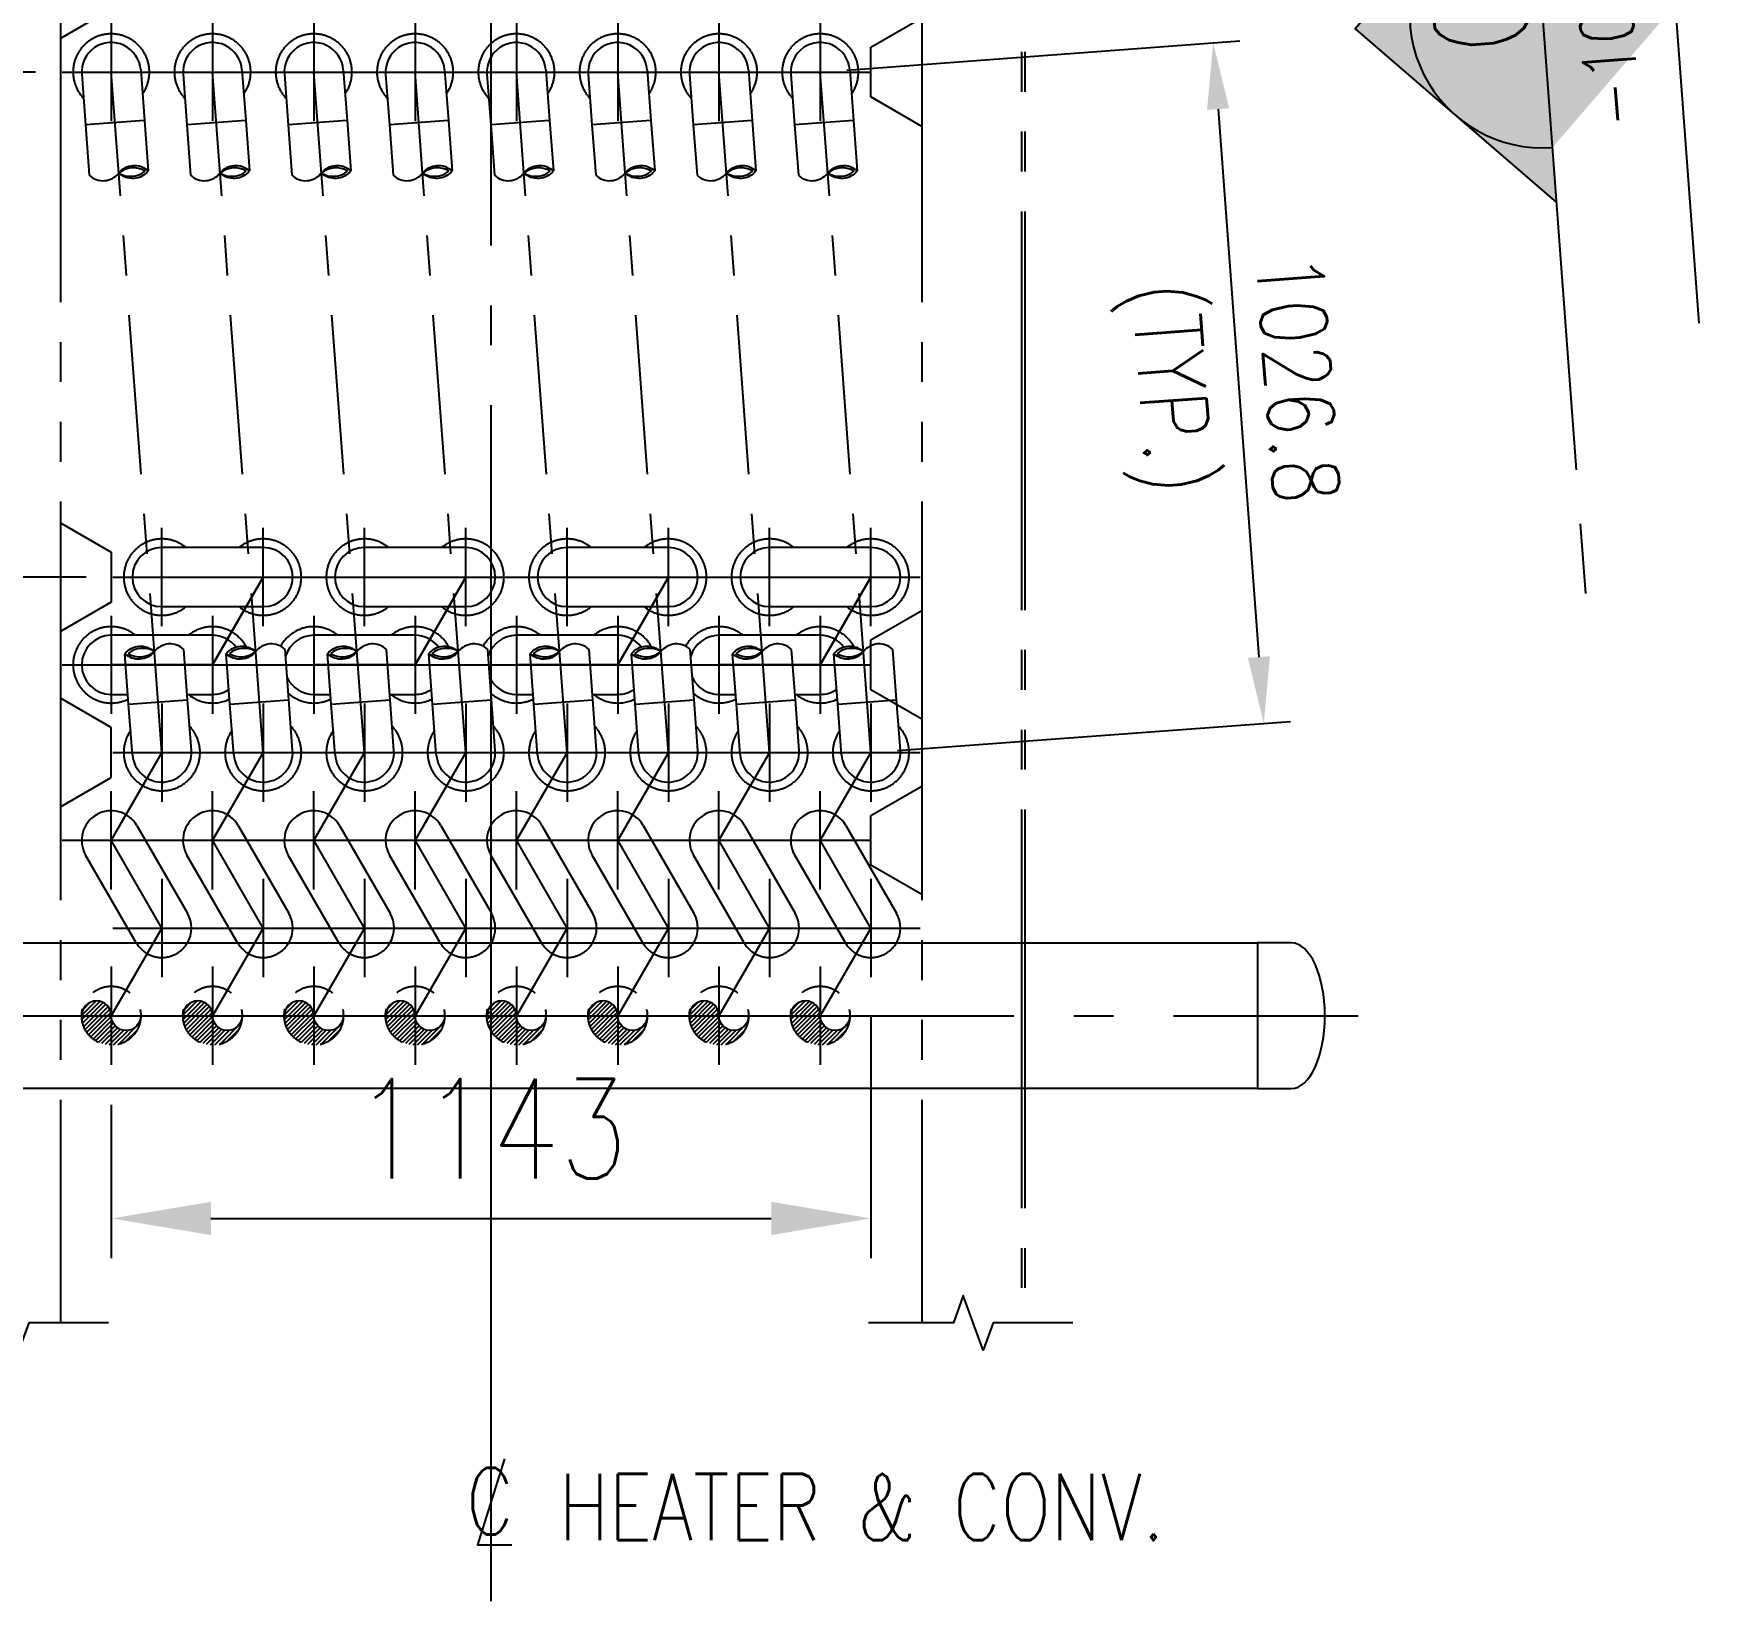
# Model space of a CAD drawing. Header units: millimetres. Extents: x 0 to 91981, y -132907 to 77676.
# Drawn here: x 61995 to 64529, y 48032 to 50391 of the extents above; entities that cross this region are included whole.
import ezdxf
from ezdxf.enums import TextEntityAlignment as Align

# ---------------------------------------------------------------- set-up
doc = ezdxf.new("R2010")
doc.units = ezdxf.units.MM
doc.header["$LTSCALE"] = 60
for name, pattern in [('CENTER', [7, 4, -1, 1, -1]), ('JNK-CENTER', [34, 30, -1.5, 1, -1.5]), ('JNK-HIDDEN', [3, 2, -1]), ('JNK-PHANTOM', [15, 10, -1, 1, -1, 1, -1])]:
    doc.linetypes.add(name, pattern=pattern)
doc.layers.add('AM_5', color=3, linetype='Continuous', lineweight=25)
doc.layers.add('CONT-G', color=3, linetype='Continuous', lineweight=25)
for name, color, linetype in [('CEN-R', 1, 'JNK-CENTER'), ('CENTER-R', 1, 'CENTER'), ('CON-C', 4, 'Continuous'), ('CON-G', 3, 'Continuous'), ('CON-W', 7, 'Continuous'), ('CON-Y', 2, 'Continuous'), ('Dim-W', 7, 'Continuous'), ('HID-Y', 2, 'JNK-HIDDEN'), ('PHA-M', 6, 'JNK-PHANTOM'), ('PHA-W', 7, 'JNK-PHANTOM')]:
    doc.layers.add(name, color=color, linetype=linetype)
doc.styles.add('SIMPLEX', font='simplex.shx', dxfattribs={"width": 0.8})
doc.dimstyles.new('DIM40', dxfattribs={"dimscale": 40, "dimtxt": 2.5, "dimasz": 2.5, "dimexe": 1, "dimexo": 1, "dimgap": 1, "dimtad": 1, "dimdec": 1, "dimdsep": 46, "dimtxsty": 'SIMPLEX', "dimcen": 0, "dimclrd": 256, "dimclre": 256, "dimclrt": 2, "dimadec": 1, "dimazin": 2, "dimtfac": 1, "dimtdec": 1, "dimtix": 1, "dimtmove": 2, "dimatfit": 2, "dimfxl": 1, "dimarcsym": 1})
doc.dimstyles.new('DIM_60$0', dxfattribs={"dimscale": 60, "dimtxt": 2.5, "dimasz": 2.5, "dimexe": 1, "dimexo": 1, "dimgap": 1, "dimtad": 1, "dimdec": 4, "dimdsep": 46, "dimtxsty": 'SIMPLEX', "dimcen": 2.5, "dimclrd": 7, "dimclre": 7, "dimclrt": 2, "dimadec": 4, "dimazin": 2, "dimtfac": 1, "dimtdec": 4, "dimtmove": 0, "dimatfit": 2, "dimfxl": 1, "dimtolj": 1, "dimtzin": 0, "dimarcsym": 1})

# ---------------------------------------------------------------- blocks, each defined once
blk = doc.blocks.new('*U1404')
at = {"layer": 'CEN-R'}
blk.add_line((0, 73.94582650000666), (0, -73.94582650000666), dxfattribs=at)
blk = doc.blocks.new('*U1280')
at = {"layer": 'Dim-W', "color": 0, "linetype": 'ByBlock', "lineweight": -2, "transparency": 16777216}
for p in [(0, 0), (152.4, 0), (304.8, 0), (457.2, 0), (609.6, 0), (762, 0), (914.4000000000001, 0), (1066.8, 0)]:
    blk.add_blockref('*U1404', p, dxfattribs=at)
blk = doc.blocks.new('*U1281')
at = {"layer": 'CEN-R'}
blk.add_line((0, 73.94582650000666), (0, -73.94582650000666), dxfattribs=at)
blk = doc.blocks.new('*U1282')
at = {"layer": 'Dim-W', "color": 0, "linetype": 'ByBlock', "lineweight": -2, "transparency": 16777216}
for p in [(0, 0), (152.4, 0), (304.8, 0), (457.2, 0), (609.6, 0), (762, 0), (914.4000000000001, 0), (1066.8, 0)]:
    blk.add_blockref('*U1281', p, dxfattribs=at)
blk = doc.blocks.new('*U1277')
at = {"layer": 'CEN-R'}
blk.add_line((0, 73.94582650000666), (0, -73.94582650000666), dxfattribs=at)
blk = doc.blocks.new('*U1278')
at = {"layer": 'Dim-W', "color": 0, "linetype": 'ByBlock', "lineweight": -2, "transparency": 16777216}
for p in [(0, 0), (152.4, 0), (304.8, 0), (457.2, 0), (609.6, 0), (762, 0), (914.4000000000001, 0), (1066.8, 0)]:
    blk.add_blockref('*U1277', p, dxfattribs=at)
blk = doc.blocks.new('*U1380')
at = {"layer": 'CEN-R'}
blk.add_line((0, 73.94582650000666), (0, -73.94582650000666), dxfattribs=at)
blk = doc.blocks.new('*U1381')
at = {"layer": 'Dim-W', "color": 0, "linetype": 'ByBlock', "lineweight": -2, "transparency": 16777216}
for p in [(0, 0), (152.4, 0), (304.8, 0), (457.2, 0), (609.6, 0), (762, 0), (914.4000000000001, 0), (1066.8, 0)]:
    blk.add_blockref('*U1380', p, dxfattribs=at)
blk = doc.blocks.new('*D1461')
at = {"layer": 'DEFPOINTS', "color": 0, "transparency": 16777216}
for p in [(62037.39851293465, 51389.63829098264), (61129.84433943455, 50333.63829098275), (62037.39851293465, 50333.63829098275)]:
    blk.add_point(p, dxfattribs=at)
at = {"layer": 'Dim-W', "lineweight": -2, "transparency": 16777216}
for p, q in [((61997.39851293465, 51389.63829098264), (61089.84433943455, 51389.63829098264)), ((61129.84433943455, 51289.63829098264), (61129.84433943455, 50433.63829098275)), ((61997.39851293465, 50333.63829098275), (61089.84433943455, 50333.63829098275))]:
    blk.add_line(p, q, dxfattribs=at)
at = {"layer": 'Dim-W', "transparency": 16777216}
for points in [[(61113.17767276789, 51289.63829098264), (61146.51100610122, 51289.63829098264), (61129.84433943455, 51389.63829098264)], [(61113.17767276789, 50433.63829098275), (61146.51100610122, 50433.63829098275), (61129.84433943455, 50333.63829098275)]]:
    blk.add_solid(points, dxfattribs=at)
at = {"layer": 'Dim-W', "color": 2, "transparency": 16777216, "char_height": 100, "attachment_point": 5, "rotation": 90, "style": 'SIMPLEX'}
for s, insert in [('8 @ 132', (61039.84433943454, 50861.6382909827)), ('= 1056', (61219.84433943454, 50861.6382909827))]:
    blk.add_mtext(s, dxfattribs=dict(at, insert=insert))
blk = doc.blocks.new('*D1462')
at = {"layer": 'DEFPOINTS', "color": 0, "transparency": 16777216}
for p in [(62113.59851293461, 49573.63829098281), (61129.84433943455, 48913.6382909829), (61504.84433943479, 48913.6382909829)]:
    blk.add_point(p, dxfattribs=at)
at = {"layer": 'Dim-W', "lineweight": -2, "transparency": 16777216}
for p, q in [((62073.59851293461, 49573.63829098281), (61089.84433943456, 49573.63829098281)), ((61129.84433943456, 49473.63829098281), (61129.84433943455, 49013.6382909829)), ((61464.84433943479, 48913.6382909829), (61089.84433943455, 48913.6382909829))]:
    blk.add_line(p, q, dxfattribs=at)
at = {"layer": 'Dim-W', "transparency": 16777216}
for points in [[(61113.1776727679, 49473.63829098281), (61146.51100610122, 49473.63829098281), (61129.84433943456, 49573.63829098281)], [(61113.17767276789, 49013.6382909829), (61146.51100610122, 49013.6382909829), (61129.84433943455, 48913.6382909829)]]:
    blk.add_solid(points, dxfattribs=at)
at = {"layer": 'Dim-W', "color": 2, "transparency": 16777216, "char_height": 100, "attachment_point": 5, "rotation": 90, "style": 'SIMPLEX'}
for s, insert in [('5 @ 132', (61039.84433943454, 49243.63829098286)), ('= 660', (61219.84433943454, 49243.63829098286))]:
    blk.add_mtext(s, dxfattribs=dict(at, insert=insert))
blk = doc.blocks.new('*D1463')
at = {"layer": 'DEFPOINTS', "color": 0, "transparency": 16777216}
for p in [(61129.84433943455, 50333.63829098275), (62037.39851293465, 50333.63829098275), (62113.59851293461, 49573.63829098281)]:
    blk.add_point(p, dxfattribs=at)
at = {"layer": 'Dim-W', "lineweight": -2, "transparency": 16777216}
for p, q in [((61997.39851293465, 50333.63829098275), (61089.84433943455, 50333.63829098275)), ((61129.84433943455, 49673.63829098281), (61129.84433943455, 50233.63829098275)), ((62073.59851293461, 49573.63829098281), (61089.84433943455, 49573.63829098281))]:
    blk.add_line(p, q, dxfattribs=at)
at = {"layer": 'Dim-W', "transparency": 16777216}
for points in [[(61113.17767276789, 50233.63829098275), (61146.51100610122, 50233.63829098275), (61129.84433943455, 50333.63829098275)], [(61113.17767276789, 49673.63829098281), (61146.51100610122, 49673.63829098281), (61129.84433943455, 49573.63829098281)]]:
    blk.add_solid(points, dxfattribs=at)
at = {"layer": 'Dim-W', "color": 2, "transparency": 16777216, "insert": (61039.84433943454, 49953.63829098279), "char_height": 100, "attachment_point": 5, "rotation": 90, "style": 'SIMPLEX'}
blk.add_mtext('760', dxfattribs=at)
blk = doc.blocks.new('*D1406')
at = {"layer": 'DEFPOINTS', "color": 0, "transparency": 16777216}
for p in [(63178.14433943459, 50333.63829239386), (63845.46143149945, 49353.62576516208), (63254.3444388803, 49309.63829098282)]:
    blk.add_point(p, dxfattribs=at)
at = {"layer": 'Dim-W', "lineweight": -2, "transparency": 16777216}
for p, q in [((63218.03404793276, 50336.60665152494), (63809.15104055191, 50380.5941257042)), ((63776.68222988146, 50277.90149532769), (63838.04053367174, 49453.35003640751)), ((63294.23414737848, 49312.60665011391), (63885.35113999763, 49356.59412429317))]:
    blk.add_line(p, q, dxfattribs=at)
at = {"layer": 'Dim-W', "transparency": 16777216}
for points in [[(63793.3029417557, 50279.13831163231), (63760.06151800721, 50276.66467902307), (63769.26133205374, 50377.62576657312)], [(63854.66124554598, 49454.58685271213), (63821.41982179749, 49452.11322010289), (63845.46143149945, 49353.62576516208)]]:
    blk.add_solid(points, dxfattribs=at)
at = {"layer": 'Dim-W', "color": 2, "transparency": 16777216, "char_height": 100, "attachment_point": 5, "rotation": 274.25577344043535, "style": 'SIMPLEX'}
for s, insert in [('1026.8', (63897.11322589749, 49872.30457391254)), ('(TYP.)', (63691.49127613908, 49857.00338934396))]:
    blk.add_mtext(s, dxfattribs=dict(at, insert=insert))
blk = doc.blocks.new('cl-mark')
at = {"layer": 'CON-Y'}
blk.add_lwpolyline([(0.5082998425188592, 1.607663517032549), (-0.5134697636042773, -1.624015073377279), (0.7860094009673517, -1.624015073377279)], dxfattribs=at)
at = {"style": 'SIMPLEX', "width": 0.8}
blk.add_attdef('EQUIP-NAME', (2.541358592081494, -1.451722435547893), '', height=2.5, dxfattribs=at)
at = {"layer": 'CON-Y', "style": 'SIMPLEX', "width": 0.8}
blk.add_text('C', height=2.5, dxfattribs=at).set_placement((-0.04732393236598398, 0.01675881024518588), align=Align.MIDDLE)
blk = doc.blocks.new('pipesece')
at = {"layer": 'CON-W'}
blk.add_lwpolyline([(0.5000000000001137, 0, 0.4400000000000122), (1.13686837721616e-13, 0, -0.4400000000000122), (-0.4999999999998977, 5.684341886080802e-15, -0.4400000000000122), (1.023181539494544e-13, 0)], format="xyb", dxfattribs=at)
blk.add_lwpolyline([(-0.4461006996589675, 9.14823772291129e-15, 0.3138304873921977), (1.023181539494544e-13, 0, 0.3138304873922081)], format="xyb", close=True, dxfattribs=at)
blk = doc.blocks.new('*U1348')
at = {"layer": 'CEN-R'}
blk.add_line((0, 73.94582650000666), (0, -73.94582650000666), dxfattribs=at)
blk = doc.blocks.new('*U1349')
at = {"layer": 'Dim-W', "color": 0, "linetype": 'ByBlock', "lineweight": -2, "transparency": 16777216}
for p in [(0, 0), (152.4, 0), (304.8, 0), (457.2, 0), (609.6, 0), (762, 0), (914.4000000000001, 0), (1066.8, 0)]:
    blk.add_blockref('*U1348', p, dxfattribs=at)
blk = doc.blocks.new('*U1350')
at = {"layer": 'CEN-R'}
blk.add_line((0, 73.94582650000666), (0, -73.94582650000666), dxfattribs=at)
blk = doc.blocks.new('*U1351')
at = {"layer": 'Dim-W', "color": 0, "linetype": 'ByBlock', "lineweight": -2, "transparency": 16777216}
for p in [(0, 0), (152.4, 0), (304.8, 0), (457.2, 0), (609.6, 0), (762, 0), (914.4000000000001, 0), (1066.8, 0)]:
    blk.add_blockref('*U1350', p, dxfattribs=at)
blk = doc.blocks.new('SECMARK1')
at = {"layer": 'CON-Y'}
h = blk.add_hatch(color=256, dxfattribs=at)
edge = h.paths.add_edge_path()
edge.add_line((21.82666666666668, 7.071067811865485), (18.29113276073393, 3.535533905932776))
edge.add_arc((21.82666666666668, 4.707345624410664e-14), 5.000000000000002, 44.99999999999977, 135.0000000000001, ccw=False)
edge.add_line((25.36220057259943, 3.535533905932773), (21.82666666666668, 7.071067811865485))
h = blk.add_hatch(color=256, dxfattribs=at)
edge = h.paths.add_edge_path()
edge.add_line((14.75559885480128, 4.707345624410664e-14), (16.82666666666668, 1.689559442740931e-14))
edge.add_arc((21.82666666666668, 4.618527782440651e-14), 5, 135.0000000000001, 180.0000000000003, ccw=False)
edge.add_line((18.29113276073393, 3.535533905932776), (14.75559885480128, 4.707345624410664e-14))
edge = h.paths.add_edge_path()
edge.add_arc((21.82666666666668, 4.736951571734001e-14), 5, 270, 540.0000000000005)
h = blk.add_hatch(color=256, dxfattribs=at)
edge = h.paths.add_edge_path()
edge.add_line((26.82666666666668, 4.332076805060308e-14), (28.89773447853207, 4.736951571734001e-14))
edge.add_line((28.89773447853207, 4.736951571734001e-14), (25.36220057259943, 3.535533905932773))
edge.add_arc((21.82666666666668, 4.951594689828198e-14), 5, -1.1368683772161603e-13, 44.999999999999716, ccw=False)
at = {"layer": 'CON-C'}
blk.add_line((0, 0), (2.633333333333307, 0), dxfattribs=at)
blk.add_lwpolyline([(4.666666666666639, 0), (28.89773447853207, 4.736951571734001e-14), (21.82666666666668, 7.071067811865485), (14.75559885480128, 4.736951571734001e-14)], dxfattribs=at)
at = {"layer": 'CON-Y'}
blk.add_line((21.82666666666668, -4.999999999999953), (9.823333333333341, -4.999999999999953), dxfattribs=at)
blk.add_arc((21.82666666666668, 4.736951571734001e-14), 5, 270, 180.0000000000004, dxfattribs=at)
at = {"layer": 'CON-C', "style": 'SIMPLEX', "width": 0.8}
blk.add_attdef('TAG', text='', height=3.5, dxfattribs=at).set_placement((21.80333333333334, 0.5800000000000568), align=Align.CENTER)
at = {"layer": 'CON-Y', "style": 'SIMPLEX', "width": 0.8}
blk.add_attdef('H0000-0000', text='', height=2, dxfattribs=at).set_placement((24.66333333333334, -3.379999999999943), align=Align.RIGHT)
blk = doc.blocks.new('pipesec')
at = {"layer": 'CON-W'}
for p, q in [((0.1209320667256861, 0.4851550630859265), (0.4851550630859833, 0.1209320667255724)), ((0.2437994773475225, 0.4365338644887515), (0.4365338644887231, 0.2437994773474657)), ((0.01183704510651751, 0.0002803885084858848), (0.3595601905681178, -0.3474427569531144)), ((0.07488468138581084, 0.01147896425368344), (0.3940882635955347, -0.3077246179560689)), ((0.1263381145400331, 0.03427174312400894), (0.4246174589634677, -0.2640076012993404)), ((0.1690424887933375, 0.06581358089533751), (0.4509106530311442, -0.2160545833424976)), ((0.2038403547347798, 0.1052619269784145), (0.4725353304954467, -0.1634330487821671)), ((0.2303951826239086, 0.1529533111139472), (0.4887617475944523, -0.1054132538565682)), ((0.2468921100701493, 0.2107025956922826), (0.4983372781515811, -0.04074257238914925)), ((0.2476510743001654, 0.2841898434869563), (0.4989146853065733, 0.03292623248046311)), ((-0.2498806065186159, -0.2577254440385559), (-0.007725444038470641, -0.4998806065186727)), ((-0.2428248576631802, -0.1905349808694154), (0.06269404621122021, -0.4960538847437874)), ((-0.2227042310981062, -0.1364093954099417), (0.1250073849282103, -0.4841210114361729)), ((-0.1933486464938881, -0.09151876798955527), (0.1811596163017555, -0.4660270307850851)), ((-0.1559873713952697, -0.05463383106359743), (0.2321944761675923, -0.4428156786264026)), ((-0.110586238643009, -0.02578875179119677), (0.2787281508649073, -0.4151031412991415)), ((-0.05581785669249939, -0.006310921717158635), (0.3211216464689244, -0.3832504248786108)), ((-0.2269057914652421, -0.3549464711165911), (-0.1049464711164774, -0.4769057914653558))]:
    blk.add_line(p, q, dxfattribs=at)
blk.add_lwpolyline([(0, 0.5, -0.9999999999999997), (0, 0, 0.9999999999999999), (0, -0.5, 0.9999999999999999)], format="xyb", dxfattribs=at)
blk = doc.blocks.new('*D1499')
at = {"layer": 'AM_5', "color": 7, "linetype": 'ByBlock', "lineweight": -2, "transparency": 16777216}
for p, q in [((63254.34433943462, 48911.69246448286), (63254.34433943462, 48548.58487537911)), ((62111.34433943461, 48779.69246448286), (62111.34433943461, 48548.58487537911)), ((62261.34433943461, 48608.58487537911), (63104.34433943462, 48608.58487537911))]:
    blk.add_line(p, q, dxfattribs=at)
at = {"layer": 'AM_5', "color": 7, "transparency": 16777216}
for points in [[(62261.34433943461, 48633.58487537911), (62261.34433943461, 48583.58487537911), (62111.34433943461, 48608.58487537911)], [(63104.34433943462, 48633.58487537911), (63104.34433943462, 48583.58487537911), (63254.34433943462, 48608.58487537911)]]:
    blk.add_solid(points, dxfattribs=at)
at = {"layer": 'DEFPOINTS', "color": 0, "transparency": 16777216}
for p in [(63254.34433943462, 48971.69246448286), (62111.34433943461, 48839.69246448286), (63254.34433943462, 48608.58487537911)]:
    blk.add_point(p, dxfattribs=at)
at = {"layer": 'AM_5', "color": 2, "transparency": 16777216, "insert": (62682.84433943462, 48743.58487537911), "char_height": 150, "attachment_point": 5, "style": 'SIMPLEX'}
blk.add_mtext('\\A1;1143', dxfattribs=at)

msp = doc.modelspace()

# ---------------------------------------------------------------- linework, layer by layer
at = {"linetype": 'Continuous'}
for points in [[(62107.34433943461, 48451.44928477186), (61987.34433943461, 48451.44928477186), (61972.34433943461, 48410.23712348004), (61942.34433943461, 48492.66144606366), (61927.34433943461, 48451.44928477186), (61799.84433943461, 48451.44928477186)], [(63558.34433943462, 48451.44928477184), (63438.34433943462, 48451.44928477184), (63423.34433943462, 48410.23712348001), (63393.34433943462, 48492.66144606363), (63378.34433943462, 48451.44928477184), (63250.84433943462, 48451.44928477184)]]:
    msp.add_lwpolyline(points, dxfattribs=at)
at = {"layer": 'CEN-R'}
for p, q in [((62682.84433943461, 48032.46482502218), (62682.84433943461, 53433.46068622387)), ((62037.39843619969, 50333.63829098284), (63252.09008919971, 50333.63829098284)), ((62187.54433943462, 49499.69246448277), (62187.54433943462, 49647.58411748279)), ((62339.94433943462, 49499.69246448277), (62339.94433943462, 49647.58411748279)), ((62492.34433943462, 49499.69246448277), (62492.34433943462, 49647.58411748279)), ((62644.74433943462, 49499.69246448277), (62644.74433943462, 49647.58411748279)), ((62797.14433943463, 49499.69246448277), (62797.14433943463, 49647.58411748279)), ((62949.54433943462, 49499.69246448277), (62949.54433943462, 49647.58411748279)), ((63101.94433943453, 49499.69246448283), (63101.94433943453, 49647.58411748285)), ((63254.34433943462, 49499.69246448277), (63254.34433943462, 49647.58411748279)), ((62113.59851293461, 49573.63829098281), (63328.29016593462, 49573.63829098281)), ((62263.74433943463, 49441.63829098296), (62339.94433943463, 49573.6382909829)), ((62568.54433943456, 49441.63829098284), (62644.74433943456, 49573.63829098278)), ((62873.34433943461, 49441.63829098296), (62949.54433943461, 49573.6382909829)), ((63178.1443394346, 49441.63829098284), (63254.3443394346, 49573.63829098278)), ((62037.39851293465, 49441.63829098281), (63252.09016593461, 49441.63829098281)), ((62187.54435079003, 49309.63813838549), (62111.34435079002, 49177.63813838552)), ((62113.59851293461, 49309.63829098275), (63328.29016593462, 49309.63829098275)), ((62339.94435079004, 49309.63813838549), (62263.74435079003, 49177.63813838552)), ((62492.34435079004, 49309.63813838549), (62416.14435079003, 49177.63813838552)), ((62644.74435079003, 49309.63813838549), (62568.54435079002, 49177.63813838552)), ((62797.14435079004, 49309.63813838549), (62720.94435079003, 49177.63813838552)), ((62949.54435079003, 49309.63813838549), (62873.34435079002, 49177.63813838552)), ((63101.94435079004, 49309.63813838549), (63025.74435079003, 49177.63813838552)), ((63254.34435079004, 49309.63813838549), (63178.14435079003, 49177.63813838552)), ((62037.39851293465, 49177.63829098284), (63252.09016593461, 49177.63829098284)), ((62187.54435079003, 49045.63844358019), (62111.34435079002, 49177.63844358016)), ((62339.94435079004, 49045.63844358019), (62263.74435079003, 49177.63844358016)), ((62492.34435079004, 49045.63844358019), (62416.14435079003, 49177.63844358016)), ((62644.74435079003, 49045.63844358019), (62568.54435079002, 49177.63844358016)), ((62797.14435079004, 49045.63844358019), (62720.94435079003, 49177.63844358016)), ((62949.54435079003, 49045.63844358019), (62873.34435079002, 49177.63844358016)), ((63101.94435079004, 49045.63844358019), (63025.74435079003, 49177.63844358016)), ((63254.34435079004, 49045.63844358019), (63178.14435079003, 49177.63844358016)), ((62187.54433943464, 49045.63843308276), (62111.34433943462, 48913.63843308276)), ((62113.59851293461, 49045.63829098287), (63328.29016593462, 49045.63829098287)), ((62339.94433943465, 49045.63843308276), (62263.74433943463, 48913.63843308276)), ((62492.34433943464, 49045.63843308276), (62416.14433943463, 48913.63843308276)), ((62644.74433943463, 49045.63843308276), (62568.54433943462, 48913.63843308276)), ((62797.14433943464, 49045.63843308276), (62720.94433943463, 48913.63843308276)), ((62949.54433943464, 49045.63843308276), (62873.34433943462, 48913.63843308276)), ((63101.94433943465, 49045.63843308276), (63025.74433943463, 48913.63843308276)), ((63254.34433943464, 49045.63843308276), (63178.14433943463, 48913.63843308276)), ((61669.54433943467, 48913.63829098296), (63895.59433943438, 48913.63829098296)), ((61669.54433943468, 48913.6382909829), (63835.84433943467, 48913.6382909829)), ((62037.39851293465, 48913.63843308276), (63252.09016593461, 48913.63843308276)), ((62037.39851293465, 48913.63829098287), (63252.09016593461, 48913.63829098287)), ((63835.84433943461, 48913.63829098296), (63987.44433943459, 48913.63829098296))]:
    msp.add_line(p, q, dxfattribs=at)
for points in [[(62187.54433943451, 49573.63829098284), (62339.94433943459, 49573.63829098278), (62263.74433943458, 49441.63829098281), (62111.34433943455, 49441.63829098281)], [(62492.34433943449, 49573.63829098284), (62644.74433943458, 49573.63829098278), (62568.54433943456, 49441.63829098281), (62416.14433943454, 49441.63829098281)], [(62797.14433943448, 49573.63829098284), (62949.54433943456, 49573.63829098278), (62873.34433943455, 49441.63829098281), (62720.94433943453, 49441.63829098281)], [(63101.94433943453, 49573.63829098284), (63254.34433943461, 49573.63829098278), (63178.1443394346, 49441.63829098281), (63025.74433943458, 49441.63829098281)]]:
    msp.add_lwpolyline(points, dxfattribs=at)
at = {"layer": 'CENTER-R'}
for p, q in [((62187.54435079002, 49309.63813838546), (62111.34426269971, 50333.63829098275)), ((62339.94435079003, 49309.63813838546), (62263.74426269972, 50333.63829098275)), ((62492.34435079002, 49309.63813838546), (62416.14426269972, 50333.63829098275)), ((62644.74435079002, 49309.63813838546), (62568.54426269971, 50333.63829098275)), ((62797.14435079003, 49309.63813838546), (62720.94426269972, 50333.63829098275)), ((62949.54435079002, 49309.63813838546), (62873.34426269971, 50333.63829098275)), ((63101.94435079003, 49309.63813838546), (63025.74426269972, 50333.63829098275)), ((63254.34435079002, 49309.63813838546), (63178.14426269972, 50333.63829098275))]:
    msp.add_line(p, q, dxfattribs=at)
at = {"layer": 'CON-G'}
for points in [[(61669.5443394348, 49023.18829098289), (63835.84433943461, 49023.18829098289), (63835.84433943467, 48804.08829098291), (61669.54433943456, 48804.08829098285)], [(63886.72954339799, 49023.18829098294), (63835.84433943461, 49023.18829098294), (63835.84433943461, 48804.08829098297), (63886.72954339799, 48804.08829098297)]]:
    msp.add_lwpolyline(points, dxfattribs=at)
msp.add_ellipse((63886.72954339799, 48913.63829098296), major_axis=(2.012334390918408e-14, 109.5499999999884), ratio=0.4629374352953324, start_param=3.141592653589793, end_param=6.283185307179586, dxfattribs=at)
at = {"layer": 'CONT-G'}
for p, q in [((62155.6717013407, 50336.93687909399), (62161.32642381711, 50260.94698428083)), ((62308.07170134071, 50336.93687909399), (62313.72642381712, 50260.94698428083)), ((62460.47170134071, 50336.93687909399), (62466.12642381711, 50260.94698428083)), ((62612.8717013407, 50336.93687909399), (62618.52642381711, 50260.94698428083)), ((62765.27170134071, 50336.93687909399), (62770.92642381712, 50260.94698428083)), ((62917.6717013407, 50336.93687909399), (62923.32642381711, 50260.94698428083)), ((63070.07170134071, 50336.93687909399), (63075.72642381712, 50260.94698428083)), ((63222.47170134071, 50336.93687909399), (63228.12642381711, 50260.94698428083)), ((62067.01682405872, 50330.33970287151), (62072.67154653513, 50254.34980805835)), ((62219.41682405873, 50330.33970287151), (62225.07154653514, 50254.34980805835)), ((62371.81682405873, 50330.33970287151), (62377.47154653513, 50254.34980805835)), ((62524.21682405872, 50330.33970287151), (62529.87154653513, 50254.34980805835)), ((62676.61682405873, 50330.33970287151), (62682.27154653514, 50254.34980805835)), ((62829.01682405872, 50330.33970287151), (62834.67154653513, 50254.34980805835)), ((62981.41682405873, 50330.33970287151), (62987.07154653514, 50254.34980805835)), ((63133.81682405873, 50330.33970287151), (63139.47154653513, 50254.34980805835)), ((62161.32642381711, 50260.94698428083), (62072.67154653513, 50254.34980805835)), ((62161.32642381711, 50260.94698428083), (62166.98114629352, 50184.95708946767)), ((62313.72642381712, 50260.94698428083), (62225.07154653514, 50254.34980805835)), ((62313.72642381712, 50260.94698428083), (62319.38114629353, 50184.95708946767)), ((62466.12642381711, 50260.94698428083), (62377.47154653513, 50254.34980805835)), ((62466.12642381711, 50260.94698428083), (62471.78114629352, 50184.95708946767)), ((62618.52642381711, 50260.94698428083), (62529.87154653513, 50254.34980805835)), ((62618.52642381711, 50260.94698428083), (62624.18114629351, 50184.95708946767)), ((62770.92642381712, 50260.94698428083), (62682.27154653514, 50254.34980805835)), ((62770.92642381712, 50260.94698428083), (62776.58114629352, 50184.95708946767)), ((62923.32642381711, 50260.94698428083), (62834.67154653513, 50254.34980805835)), ((62923.32642381711, 50260.94698428083), (62928.98114629352, 50184.95708946767)), ((63075.72642381712, 50260.94698428083), (62987.07154653514, 50254.34980805835)), ((63075.72642381712, 50260.94698428083), (63081.38114629353, 50184.95708946767)), ((63228.12642381711, 50260.94698428083), (63139.47154653513, 50254.34980805835)), ((63228.12642381711, 50260.94698428083), (63233.78114629352, 50184.95708946767)), ((62072.67154653513, 50254.34980805835), (62078.32626901154, 50178.35991324519)), ((62225.07154653514, 50254.34980805835), (62230.72626901155, 50178.35991324519)), ((62377.47154653513, 50254.34980805835), (62383.12626901154, 50178.35991324519)), ((62529.87154653513, 50254.34980805835), (62535.52626901153, 50178.35991324519)), ((62682.27154653514, 50254.34980805835), (62687.92626901154, 50178.35991324519)), ((62834.67154653513, 50254.34980805835), (62840.32626901154, 50178.35991324519)), ((62987.07154653514, 50254.34980805835), (62992.72626901155, 50178.35991324519)), ((63139.47154653513, 50254.34980805835), (63145.12626901154, 50178.35991324519)), ((62339.94433943462, 49618.08829098279), (62187.54433943462, 49618.08829098279)), ((62644.74433943462, 49618.08829098279), (62492.34433943462, 49618.08829098279)), ((62949.54433943462, 49618.08829098279), (62797.14433943463, 49618.08829098279)), ((63254.34433943462, 49618.08829098285), (63101.94433943463, 49618.08829098285)), ((62187.54433943462, 49529.18829098277), (62339.94433943462, 49529.18829098277)), ((62492.34433943462, 49529.18829098277), (62644.74433943462, 49529.18829098277)), ((62797.14433943463, 49529.18829098277), (62949.54433943462, 49529.18829098277)), ((63101.94433943463, 49529.18829098283), (63254.34433943462, 49529.18829098283)), ((62263.74433943461, 49486.08829098282), (62111.34433943462, 49486.08829098282)), ((62568.54433943461, 49486.08829098282), (62416.14433943461, 49486.08829098282)), ((62873.34433943461, 49486.08829098282), (62720.94433943462, 49486.08829098282)), ((63178.14433943461, 49486.08829098282), (63025.74433943462, 49486.08829098282)), ((62137.56218967264, 49382.32944508741), (62131.90746719623, 49458.31933990057)), ((62226.21706695462, 49388.92662130989), (62220.56234447821, 49464.91651612305)), ((62289.96218967265, 49382.32944508741), (62284.30746719624, 49458.31933990057)), ((62378.61706695463, 49388.92662130989), (62372.96234447822, 49464.91651612305)), ((62442.36218967264, 49382.32944508741), (62436.70746719623, 49458.31933990057)), ((62531.01706695462, 49388.92662130989), (62525.36234447821, 49464.91651612305)), ((62594.76218967263, 49382.32944508741), (62589.10746719623, 49458.31933990057)), ((62683.41706695461, 49388.92662130989), (62677.76234447821, 49464.91651612305)), ((62747.16218967263, 49382.32944508738), (62741.50746719622, 49458.31933990054)), ((62835.81706695461, 49388.92662130986), (62830.1623444782, 49464.91651612302)), ((62899.56218967262, 49382.32944508738), (62893.90746719622, 49458.31933990054)), ((62988.2170669546, 49388.92662130986), (62982.5623444782, 49464.91651612302)), ((63051.96218967265, 49382.32944508741), (63046.30746719624, 49458.31933990057)), ((63140.61706695463, 49388.92662130989), (63134.96234447822, 49464.91651612305)), ((63204.36218967264, 49382.32944508741), (63198.70746719623, 49458.31933990057)), ((63293.01706695462, 49388.92662130989), (63287.36234447821, 49464.91651612305)), ((62111.34433943462, 49397.18829098283), (62136.45648147203, 49397.18829098283)), ((62137.56218967264, 49382.32944508741), (62226.21706695462, 49388.92662130989)), ((62143.21691214904, 49306.33955027425), (62137.56218967264, 49382.32944508741)), ((62225.60228193212, 49397.18829098283), (62263.74433943461, 49397.18829098283)), ((62231.87178943102, 49312.93672649673), (62226.21706695462, 49388.92662130989)), ((62289.96218967265, 49382.32944508741), (62378.61706695463, 49388.92662130989)), ((62295.61691214905, 49306.33955027425), (62289.96218967265, 49382.32944508741)), ((62384.27178943103, 49312.93672649673), (62378.61706695463, 49388.92662130989)), ((62416.14433943461, 49397.18829098283), (62441.25648147204, 49397.1882909828)), ((62442.36218967264, 49382.32944508741), (62531.01706695462, 49388.92662130989)), ((62448.01691214905, 49306.33955027425), (62442.36218967264, 49382.32944508741)), ((62530.40228193213, 49397.1882909828), (62568.54433943461, 49397.18829098283)), ((62536.67178943103, 49312.93672649673), (62531.01706695462, 49388.92662130989)), ((62594.76218967263, 49382.32944508741), (62683.41706695461, 49388.92662130989)), ((62600.41691214904, 49306.33955027425), (62594.76218967263, 49382.32944508741)), ((62689.07178943102, 49312.93672649673), (62683.41706695461, 49388.92662130989)), ((62720.94433943462, 49397.18829098283), (62746.05648147202, 49397.1882909828)), ((62747.16218967263, 49382.32944508738), (62835.81706695461, 49388.92662130986)), ((62752.81691214904, 49306.33955027422), (62747.16218967263, 49382.32944508738)), ((62835.20228193211, 49397.18829098283), (62873.34433943461, 49397.18829098283)), ((62841.47178943102, 49312.9367264967), (62835.81706695461, 49388.92662130986)), ((62899.56218967262, 49382.32944508738), (62988.2170669546, 49388.92662130986)), ((62905.21691214903, 49306.33955027422), (62899.56218967262, 49382.32944508738)), ((62993.87178943101, 49312.9367264967), (62988.2170669546, 49388.92662130986)), ((63025.74433943462, 49397.18829098283), (63050.85648147204, 49397.18829098283)), ((63051.96218967265, 49382.32944508741), (63140.61706695463, 49388.92662130989)), ((63057.61691214905, 49306.33955027425), (63051.96218967265, 49382.32944508741)), ((63140.00228193213, 49397.18829098283), (63178.14433943461, 49397.18829098283)), ((63146.27178943103, 49312.93672649673), (63140.61706695463, 49388.92662130989)), ((63204.36218967264, 49382.32944508741), (63293.01706695462, 49388.92662130989)), ((63210.01691214905, 49306.33955027425), (63204.36218967264, 49382.32944508741)), ((63298.67178943103, 49312.93672649673), (63293.01706695462, 49388.92662130989)), ((62149.8392680785, 49199.86329098284), (62226.0392680785, 49067.8810194461)), ((62302.23916863281, 49199.86311871468), (62378.43916863281, 49067.88084717796)), ((62454.63916863281, 49199.86311871471), (62530.83916863281, 49067.88084717796)), ((62607.0392680785, 49199.86329098284), (62683.2392680785, 49067.8810194461)), ((62759.43916863281, 49199.86311871468), (62835.63916863281, 49067.88084717796)), ((62911.8391686328, 49199.86311871468), (62988.0391686328, 49067.88084717796)), ((63064.23916863281, 49199.86311871468), (63140.43916863281, 49067.88084717796)), ((63216.63926807851, 49199.86329098284), (63292.8392680785, 49067.8810194461)), ((62149.04960968207, 49023.43101944611), (62072.84960968207, 49155.41329098283)), ((62301.44951023638, 49023.43084717795), (62225.24951023638, 49155.4131187147)), ((62453.84951023638, 49023.43084717798), (62377.64951023638, 49155.41311871473)), ((62606.24960968207, 49023.43101944611), (62530.04960968207, 49155.41329098283)), ((62758.64951023638, 49023.43084717795), (62682.44951023638, 49155.4131187147)), ((62911.04951023637, 49023.43084717795), (62834.84951023637, 49155.4131187147)), ((63063.44951023638, 49023.43084717795), (62987.24951023638, 49155.4131187147)), ((63215.84960968207, 49023.43101944611), (63139.64960968208, 49155.41329098283))]:
    msp.add_line(p, q, dxfattribs=at)
for centre, radius, start, end in [((62111.34426269971, 50333.63829098275), 44.44999999998254, 4.255772182726284, 184.2557721827263), ((62263.74426269972, 50333.63829098275), 44.44999999998254, 4.255772182726284, 184.2557721827263), ((62416.14426269972, 50333.63829098275), 44.44999999998254, 4.255772182726284, 184.2557721827263), ((62568.54426269971, 50333.63829098275), 44.44999999998254, 4.255772182726284, 184.2557721827263), ((62720.94426269972, 50333.63829098275), 44.44999999998254, 4.255772182726284, 184.2557721827263), ((62873.34426269971, 50333.63829098275), 44.44999999998254, 4.255772182726284, 184.2557721827263), ((63025.74426269972, 50333.63829098275), 44.44999999998254, 4.255772182726284, 184.2557721827263), ((63178.14426269972, 50333.63829098275), 44.44999999998254, 4.255772182726284, 184.2557721827263), ((62187.54433943462, 49573.63829098278), 44.45, 90, 270), ((62339.94433943462, 49573.63829098278), 44.45, 270, 90), ((62492.34433943462, 49573.63829098278), 44.45, 90, 270), ((62644.74433943462, 49573.63829098278), 44.45, 270, 90), ((62797.14433943463, 49573.63829098278), 44.45, 90, 270), ((62949.54433943462, 49573.63829098278), 44.45, 270, 90), ((63101.94433943463, 49573.63829098284), 44.45, 90, 270), ((63254.34433943462, 49573.63829098284), 44.45, 270, 90), ((62111.34433943462, 49441.63829098281), 44.45, 90, 270), ((62263.74433943461, 49441.63829098281), 44.45, 37.15811219757464, 90), ((62416.14433943461, 49441.63829098281), 44.45, 90, 162.6799884884162), ((62568.54433943461, 49441.63829098281), 44.45, 37.15811219757464, 90), ((62720.94433943462, 49441.63829098281), 44.45, 90, 162.6799884884162), ((62873.34433943461, 49441.63829098281), 44.45, 37.15811219757464, 90), ((63025.74433943462, 49441.63829098281), 44.45, 90, 162.6799884884162), ((63178.14433943461, 49441.63829098281), 44.45, 37.15811219757464, 90), ((62263.74433943461, 49441.63829098281), 44.45, 270, 303.5428583507215), ((62416.14433943461, 49441.63829098281), 44.45, 205.831555877008, 270), ((62568.54433943461, 49441.63829098281), 44.45, 270, 303.5428583507215), ((62720.94433943462, 49441.63829098281), 44.45, 205.831555877008, 270), ((62873.34433943461, 49441.63829098281), 44.45, 270, 303.5428583507215), ((63025.74433943462, 49441.63829098281), 44.45, 205.8315558751438, 270), ((63178.14433943461, 49441.63829098281), 44.45, 270, 303.5428583507215), ((62187.54435079003, 49309.63813838549), 44.44999999998254, 184.2557721827263, 4.255772182726284), ((62339.94435079004, 49309.63813838549), 44.44999999998254, 184.2557721827263, 4.255772182726284), ((62492.34435079004, 49309.63813838549), 44.44999999998254, 184.2557721827263, 4.255772182726284), ((62644.74435079003, 49309.63813838549), 44.44999999998254, 184.2557721827263, 4.255772182726284), ((62797.14435079003, 49309.63813838546), 44.44999999998254, 184.2557721827263, 4.255772182726284), ((62949.54435079002, 49309.63813838546), 44.44999999998254, 184.2557721827263, 4.255772182726284), ((63101.94435079004, 49309.63813838549), 44.44999999998254, 184.2557721827263, 4.255772182726284), ((63254.34435079004, 49309.63813838549), 44.44999999998254, 184.2557721827263, 4.255772182726284), ((62111.3444388803, 49177.63829098284), 44.45, 30.00000000006242, 210.0000000000624), ((62263.74433943461, 49177.63811871471), 44.45, 30.00000000006242, 210.0000000000624), ((62416.14433943461, 49177.63811871471), 44.45, 30.00000000006242, 210.0000000000624), ((62568.5444388803, 49177.63829098284), 44.45, 30.00000000006242, 210.0000000000624), ((62720.94433943461, 49177.63811871471), 44.45, 30.00000000006242, 210.0000000000624), ((62873.3443394346, 49177.63811871471), 44.45, 30.00000000006242, 210.0000000000624), ((63025.74433943461, 49177.63811871471), 44.45, 30.00000000006242, 210.0000000000624), ((63178.14443888031, 49177.63829098284), 44.45, 30.00000000006242, 210.0000000000624), ((62187.5444388803, 49045.65601944612), 44.45, 329.6380600485681, 30.00000000006242), ((62339.94442752489, 49045.6558668488), 44.45, 329.6380600485681, 30.00000000006242), ((62492.34434549452, 49045.65569458067), 44.45, 329.6380600485681, 30.00000000006242), ((62644.7444388803, 49045.65584717799), 44.45, 329.6380600485681, 30.00000000006242), ((62797.14443888031, 49045.65584717799), 44.45, 329.6380600485681, 30.00000000006242), ((62949.5444388803, 49045.65584717799), 44.45, 329.6380600485681, 30.00000000006242), ((63101.94443888031, 49045.65584717799), 44.45, 329.6380600485681, 30.00000000006242), ((63254.34442752489, 49045.6558668488), 44.45, 329.6380600485681, 30.00000000006242), ((62187.5444388803, 49045.65601944612), 44.45, 210.0000000000624, 210.361939951432)]:
    msp.add_arc(centre, radius, start, end, dxfattribs=at)
at = {"layer": 'HID-Y', "ltscale": 0.5}
for centre in [(62111.34425740423, 48913.6383575236), (62263.74433943463, 48913.63849962348), (62416.14425740424, 48913.6383575236), (62568.54425740423, 48913.6383575236), (62720.94425740424, 48913.6383575236), (62873.34433943461, 48913.6383575236), (63025.74433943463, 48913.63849962348), (63178.14425740424, 48913.6383575236)]:
    msp.add_circle(centre, 44.45, dxfattribs=at)
at = {"layer": 'HID-Y'}
for centre in [(62187.54442146498, 49045.65584717799), (62339.94433943461, 49045.65584717799), (62492.34425740424, 49045.65567490986), (62644.74435079002, 49045.65582750718), (62797.14435079003, 49045.65582750718), (62949.54435079002, 49045.65582750718), (63101.94435079003, 49045.65582750718), (63254.34433943461, 49045.65584717799)]:
    msp.add_arc(centre, 44.45, 210.0000000000624, 329.6383173961257, dxfattribs=at)
at = {"layer": 'PHA-M'}
for p, q in [((62034.84433943461, 53287.30558657559), (62034.84433943461, 48451.44928477186)), ((63330.84433943461, 53287.30558657559), (63330.84433943461, 48451.44928477186))]:
    msp.add_line(p, q, dxfattribs=at)
for points in [[(62034.84433943461, 50547.30558657576), (62111.34433943461, 50503.13829098275), (62111.34433943461, 50428.13829098269), (62034.84433943461, 50383.97099538974)], [(63330.84433943461, 50251.97099538971), (63254.34433943461, 50296.13829098272), (63254.34433943461, 50371.13829098278), (63330.84433943461, 50415.30558657573)], [(62034.84433943461, 49655.30558657582), (62111.34433943461, 49611.13829098284), (62111.34433943461, 49536.13829098278), (62034.84433943461, 49491.9709953898)], [(63330.84433943461, 49359.9709953898), (63254.34433943461, 49404.13829098278), (63254.34433943461, 49479.13829098284), (63330.84433943461, 49523.30558657582)], [(62034.84433943461, 49227.9709953898), (62111.34433943461, 49272.13829098281), (62111.34433943461, 49347.13829098287), (62034.84433943461, 49391.30558657582)], [(63330.84433943461, 49095.97099538983), (63254.34433943461, 49140.13829098284), (63254.34433943461, 49215.1382909829), (63330.84433943461, 49259.30558657585)]]:
    msp.add_lwpolyline(points, dxfattribs=at)
at = {"layer": 'PHA-W'}
for p, q in [((63480.84433943461, 53723.9965255509), (63480.84433943461, 48451.44928477184)), ((63480.84433943461, 53723.9965255509), (63480.84433943461, 48451.44928477184)), ((63485.84433943461, 53723.9965255509), (63485.84433943462, 48451.44928477184))]:
    msp.add_line(p, q, dxfattribs=at)
at = {"layer": 'PHA-W', "ltscale": 0.5}
for centre, start, end in [((62111.34426269974, 50333.63829098275), 324.9445623605113, 223.566982005856), ((62263.74426269975, 50333.63829098275), 324.9445623605113, 223.566982005856), ((62416.14426269975, 50333.63829098275), 324.9445623605113, 223.566982005856), ((62568.54426269974, 50333.63829098275), 324.9445623605113, 223.566982005856), ((62720.94426269975, 50333.63829098275), 324.9445623605113, 223.566982005856), ((62873.34426269974, 50333.63829098275), 324.9445623605113, 223.566982005856), ((63025.74426269975, 50333.63829098275), 324.9445623605113, 223.566982005856), ((63178.14426269975, 50333.63829098275), 324.9445623605113, 223.566982005856), ((62187.54433943462, 49573.63829098278), 50.68879018032126, 309.3112098196787), ((62339.94433943462, 49573.63829098278), 230.6887901803213, 129.3112098196787), ((62492.34433943462, 49573.63829098278), 50.68879018032126, 309.3112098196787), ((62644.74433943462, 49573.63829098278), 230.6887901803213, 129.3112098196787), ((62797.14433943463, 49573.63829098278), 50.68879018032126, 309.3112098196787), ((62949.54433943462, 49573.63829098278), 230.6887901803213, 129.3112098196787), ((63101.94433943463, 49573.63829098284), 50.68879018032126, 309.3112098196787), ((63254.34433943462, 49573.63829098284), 230.6887901803213, 129.3112098196787), ((62111.34433943462, 49441.63829098281), 50.68879018032126, 296.4960201652679), ((62263.74433943461, 49441.63829098281), 28.62537479063801, 129.3112098196787), ((62416.14433943461, 49441.63829098281), 50.68879018032126, 150.6655840304317), ((62568.54433943461, 49441.63829098281), 28.62537479063801, 129.3112098196787), ((62720.94433943462, 49441.63829098281), 50.68879018032126, 150.6655840304317), ((62873.34433943461, 49441.63829098281), 28.62537479063801, 129.3112098196787), ((63025.74433943462, 49441.63829098281), 50.68879018032126, 150.6655840304317), ((63178.14433943461, 49441.63829098281), 28.62537479063801, 129.3112098196787), ((62263.74433943461, 49441.63829098281), 230.6887901803213, 296.4960201652679), ((62416.14433943461, 49441.63829098281), 228.2422670935281, 296.4960201652679), ((62568.54433943461, 49441.63829098281), 230.6887901803213, 296.4960201652679), ((62720.94433943462, 49441.63829098281), 228.2422670935281, 296.4960201652679), ((62873.34433943461, 49441.63829098281), 230.6887901803213, 296.4960201652679), ((63025.74433943462, 49441.63829098281), 228.2422670935281, 296.4960201652679), ((63178.14433943461, 49441.63829098281), 230.6887901803213, 296.4960201652679), ((62187.54435079001, 49309.63813838549), 144.9445623586674, 43.566982005856), ((62339.94435079001, 49309.63813838549), 144.9445623586674, 43.566982005856), ((62492.34435079001, 49309.63813838549), 144.9445623586674, 43.566982005856), ((62644.74435079, 49309.63813838549), 144.9445623586674, 43.566982005856), ((62797.14435079, 49309.63813838546), 144.9445623586674, 43.566982005856), ((62949.54435078999, 49309.63813838546), 144.9445623586674, 43.566982005856), ((63101.94435079001, 49309.63813838549), 144.9445623586674, 43.566982005856), ((63254.34435079001, 49309.63813838549), 144.9445623586674, 43.566982005856)]:
    msp.add_arc(centre, 57.45, start, end, dxfattribs=at)

# ---------------------------------------------------------------- block references
at = {"xscale": 40, "yscale": 40, "zscale": 40, "rotation": 94.2557734404353}
msp.add_blockref('SECMARK1', (64329.74838967389, 49548.95205311381), dxfattribs=at).add_auto_attribs({'H0000-0000': '-1024', 'TAG': 'G'})
at = {"xscale": 88.90007878309405, "yscale": 88.90007878309405, "zscale": 88.90007878309405, "rotation": 270.0000000000676}
for p in [(62111.34425740415, 48913.63835752357), (62263.74433943452, 48913.63829098284), (62416.14425740415, 48913.63835752357), (62568.54425740414, 48913.63835752357), (62720.94425740415, 48913.63835752357), (62873.34433943454, 48913.63843308273), (63025.74433943452, 48913.63829098284), (63178.14433943453, 48913.63829098284)]:
    msp.add_blockref('pipesec', p, dxfattribs=at)
at = {"layer": 'Dim-W'}
for name, p in [('*U1351', (62111.34426269971, 50333.63829098275)), ('*U1280', (62111.34433943461, 49441.63829098281)), ('*U1349', (62187.54443888026, 49309.63829098275)), ('*U1282', (62187.54433943462, 49045.63829098287)), ('*U1381', (62111.34433943461, 48913.63829098287))]:
    msp.add_blockref(name, p, dxfattribs=at)
for p, xscale, yscale, zscale, rotation in [((62122.65370765256, 50181.65850135643), 88.89999999996505, 88.89999999996505, 88.89999999996505, 184.2557721825416), ((62275.05370765257, 50181.65850135643), 88.89999999996505, 88.89999999996505, 88.89999999996505, 184.2557721825416), ((62427.45370765256, 50181.65850135643), 88.89999999996505, 88.89999999996505, 88.89999999996505, 184.2557721825416), ((62579.85370765255, 50181.65850135643), 88.89999999996505, 88.89999999996505, 88.89999999996505, 184.2557721825416), ((62732.25370765256, 50181.65850135643), 88.89999999996505, 88.89999999996505, 88.89999999996505, 184.2557721825416), ((62884.65370765256, 50181.65850135643), 88.89999999996505, 88.89999999996505, 88.89999999996505, 184.2557721825416), ((63037.05370765257, 50181.65850135643), 88.89999999996505, 88.89999999996505, 88.89999999996505, 184.2557721825416), ((63189.45370765256, 50181.65850135643), 88.89999999996505, 88.89999999996505, 88.89999999996505, 184.2557721825416), ((62176.23490583719, 49461.61792801181), 88.89999999996508, 88.89999999996508, 88.89999999996508, 4.255772182541626), ((62328.6349058372, 49461.61792801181), 88.89999999996508, 88.89999999996508, 88.89999999996508, 4.255772182541626), ((62481.03490583719, 49461.61792801181), 88.89999999996508, 88.89999999996508, 88.89999999996508, 4.255772182541626), ((62633.43490583719, 49461.61792801181), 88.89999999996508, 88.89999999996508, 88.89999999996508, 4.255772182541626), ((62785.83490583718, 49461.61792801178), 88.89999999996508, 88.89999999996508, 88.89999999996508, 4.255772182541626), ((62938.23490583718, 49461.61792801178), 88.89999999996508, 88.89999999996508, 88.89999999996508, 4.255772182541626), ((63090.6349058372, 49461.61792801181), 88.89999999996508, 88.89999999996508, 88.89999999996508, 4.255772182541626), ((63243.03490583719, 49461.61792801181), 88.89999999996508, 88.89999999996508, 88.89999999996508, 4.255772182541626)]:
    msp.add_blockref('pipesece', p, dxfattribs=dict(at, xscale=xscale, yscale=yscale, zscale=zscale, rotation=rotation))
at = {"layer": 'Dim-W', "extrusion": (0, 0, -1), "zscale": -1, "rotation": 180}
msp.add_blockref('*U1278', (-62111.34433943461, 49177.63829098284), dxfattribs=at)
at = {"layer": 'Dim-W', "xscale": 40, "yscale": 40, "zscale": 40}
msp.add_blockref('cl-mark', (62682.84433943461, 48182.46482502218), dxfattribs=at).add_auto_attribs({'EQUIP-NAME': 'HEATER & CONV.'})

# ---------------------------------------------------------------- dimensions: what is measured, and where the dimension line sits
at = {"layer": 'AM_5'}
dim = msp.add_linear_dim(base=(63254.34433943462, 48608.58487537911), p1=(62111.34433943461, 48839.69246448286), p2=(63254.34433943462, 48971.69246448286), angle=1.141101885463838e-14, dimstyle='DIM_60$0', override={"dimpost": ''}, dxfattribs=at)
dim.commit()
dim.dimension.update_dxf_attribs({"geometry": '*D1499', "text_midpoint": (62682.84433943462, 48743.58487537911)})
at = {"layer": 'Dim-W'}
dim = msp.add_linear_dim(base=(61129.84433943455, 50333.63829098275), p1=(62037.39851293465, 51389.63829098264), p2=(62037.39851293465, 50333.63829098275), angle=90, text='8 @ 132\\X= <>', dimstyle='DIM40', dxfattribs=at)
dim.commit()
dim.dimension.update_dxf_attribs({"geometry": '*D1461', "text_midpoint": (61129.84433943454, 50861.6382909827)})
dim = msp.add_aligned_dim(p1=(63178.14433943461, 50333.63829239388), p2=(63254.34443888033, 49309.63829098284), distance=592.7513786131042, text='<>\\X(TYP.)', dimstyle='DIM40', dxfattribs=at)
dim.commit()
dim.dimension.update_dxf_attribs({"geometry": '*D1406', "text_midpoint": (63807.36138177662, 49865.6257658676)})
dim = msp.add_linear_dim(base=(61129.84433943455, 50333.63829098275), p1=(62113.59851293461, 49573.63829098281), p2=(62037.39851293465, 50333.63829098275), angle=90, dimstyle='DIM40', dxfattribs=at)
dim.commit()
dim.dimension.update_dxf_attribs({"geometry": '*D1463', "text_midpoint": (61039.84433943454, 49953.63829098279)})
dim = msp.add_linear_dim(base=(61129.84433943455, 48913.6382909829), p1=(62113.59851293461, 49573.63829098281), p2=(61504.84433943479, 48913.6382909829), angle=90, text='5 @ 132\\X= <>', dimstyle='DIM40', override={"dimtmove": 0}, dxfattribs=at)
dim.commit()
dim.dimension.update_dxf_attribs({"geometry": '*D1462', "text_midpoint": (61129.84433943454, 49243.63829098286)})

doc.saveas('drawing.dxf')
